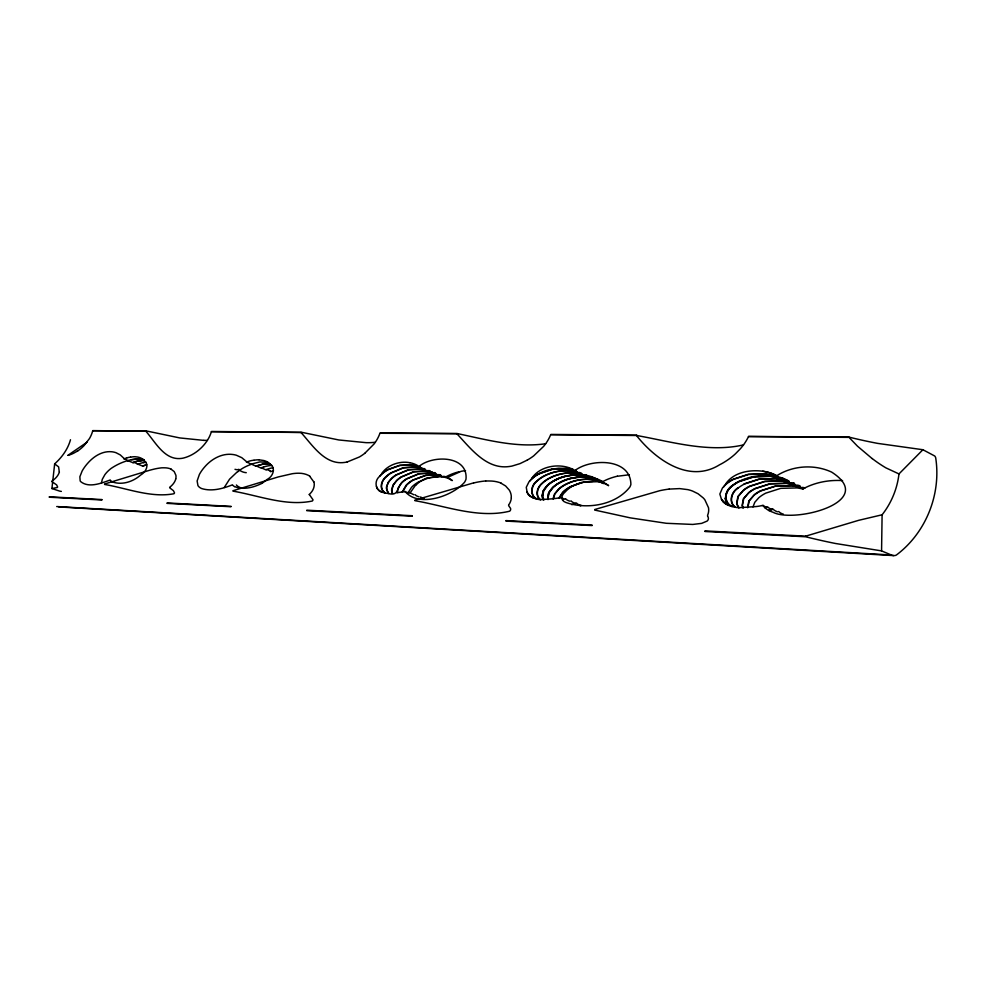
<?xml version="1.0" encoding="UTF-8"?>
<svg xmlns="http://www.w3.org/2000/svg" width="986" height="986" viewBox="0 0 986 986"><rect width="100%" height="100%" fill="white"/><g stroke="black" fill="none" stroke-linecap="round" stroke-linejoin="round"><path stroke-width="1.48" d="M542.362 495.49L543.483 490.523L547.329 485.42A66.062 32.328 9.5 0 1 553.356 480.958C561.81 476.176 571.831 474.118 581.493 475.277A14.753 7.222 9.5 0 1 592.537 479.196C593.535 476.756 589.517 476.608 587.434 477.175M56.72 506.545L891.356 555.007L881.57 550.891L882.1 514.791C891.356 503.07 897.248 488.773 898.973 473.933L922.908 449.727L934.74 456.013A11.894 5.817 9.5 0 1 935.702 457.849C941.322 494.294 925.99 532.748 896.471 554.958A4.227 2.071 9.5 0 1 893.71 555.599L58.766 506.927M542.657 495.514L543.828 490.547L547.735 485.445A66.037 32.316 9.5 0 1 553.787 481.008C562.266 476.25 572.287 474.217 581.937 475.412A14.963 7.321 9.5 0 1 588.494 477.051L589.505 477.101A18.142 8.874 9.5 0 1 602.631 481.686M872.154 458.589L857.475 446.177L848.687 437.032A256.471 125.518 9.5 0 0 877.774 443.404L922.908 449.727M848.687 437.032L748.522 436.49A176.284 86.275 9.5 0 1 740.252 448.889L735.494 453.745A147.777 72.323 9.5 0 1 722.59 463.173A117.174 57.348 9.5 0 1 719.558 464.788C688.857 483.916 655.443 459.39 636.451 435.504L550.669 434.74A161.593 79.077 9.5 0 1 543.656 446.35L533.673 455.877A117.198 57.361 9.5 0 1 527.276 460.105M309.419 494.652L312.993 499.742A6.434 3.155 9.5 0 1 312.266 501.024C286.125 506.582 258.8 495.576 233.053 491.151M101.459 483.054L102.297 479.307L104.873 474.685A84.303 41.252 9.5 0 1 111.024 468.498C120.046 462.323 131.101 458.49 142.107 458.736M540.624 499.619L553.035 498.768L554.502 494.035L558.347 489.266A65.409 32.008 9.5 0 1 564.054 485.137C572.496 480.404 582.492 478.395 592.105 479.566A14.876 7.284 9.5 0 1 603.185 483.497M61.366 491.385A4.154 2.034 9.5 0 1 59.32 491.003L51.925 488.538L52.64 482.092L51.913 481.673M52.8 480.626L54.661 463.864A173.598 84.956 9.5 0 0 70.487 439.744M553.368 498.706L554.896 493.998L558.779 489.278A65.372 31.996 9.5 0 1 564.497 485.186C572.952 480.478 582.948 478.493 592.549 479.701A15.086 7.383 9.5 0 1 599.131 481.341M752.996 506.927L754.795 502.268L758.789 497.745A65.963 32.279 9.5 0 1 765.752 493.148L780.764 488.341L796.996 487.91A20.928 10.242 9.5 0 1 802.875 489.056L804.625 488.045M59.271 471.826L58.618 466.896L54.661 463.864M175.742 478.802L175.952 477.618A35.434 17.341 9.5 0 0 175.89 475.264L174.202 471.567L171.022 469.151M402.276 491.928L406.121 485.248A64.731 31.675 9.5 0 1 412.789 480.059L425.533 475.314L437.39 474.882A12.645 6.187 9.5 0 1 439.694 475.314A13.101 6.409 9.5 0 1 441.445 476.521L440.483 474.722L436.65 474.599M402.608 491.866L406.54 485.235A64.694 31.663 9.5 0 1 413.208 480.096L425.964 475.4L437.809 475.018A12.658 6.199 9.5 0 1 439.818 475.388M403.94 491.57L408.093 492.717L411.507 487.38A64.263 31.441 9.5 0 1 418.446 481.994L428.54 477.951L438.376 476.669M558.988 497.893L562.501 492.495A64.558 31.589 9.5 0 1 570.623 486.542L583.687 482.117L597.38 481.698A14.938 7.309 9.5 0 1 608.473 485.642M543.138 491.238L542.164 494.972A32.23 15.776 9.5 0 0 543.064 499.742M559.37 497.819L562.944 492.47A64.546 31.589 9.5 0 1 571.054 486.591L581.937 482.364M410.077 492.951L415.5 485.235M540.636 499.705A12.781 6.249 9.5 0 1 528.385 494.725A19.264 9.429 9.5 0 1 527.079 492.014L526.265 487.294L528.977 481.834A24.404 11.943 9.5 0 1 529.938 480.848L531.935 478.383A14.346 7.013 9.5 0 1 532.243 477.717C538.861 468.017 552.727 464.468 564.14 466.489A16.898 8.27 9.5 0 1 574.924 470.556C590.725 458.305 630.744 457.923 630.88 484.459A53.959 26.4 9.5 0 1 629.869 487.035C615.658 505.189 587.04 509.75 566.013 502.527C560.233 500.592 561.022 495.292 565.126 492.039C571.855 484.286 582.541 481.476 592.487 481.464M224.266 487.503L229.541 479.208L237.601 471.555M128.155 460.98L128.809 460.548M727.015 491.435L725.166 498.559M723.613 502.256A19.831 9.7 9.5 0 1 721.469 499.273L719.842 494.072L722.356 488.181A24.798 12.14 9.5 0 1 723.477 486.998L725.634 484.299A67.972 33.265 9.5 0 1 733.091 479.27L748.177 474.34L764.384 473.822A19.363 9.478 9.5 0 1 774.639 476.435A19.375 9.478 9.5 0 0 764.877 474.007L748.67 474.451L733.547 479.319M382.371 492.26C375.309 490.338 374.113 481.353 379.105 476.817A23.22 11.364 9.5 0 1 379.856 476.078L381.73 473.798A66.124 32.365 9.5 0 1 387.892 469.546L399.552 465.355L411.372 464.874A11.844 5.793 9.5 0 1 420.566 468.461M78.202 450.614A91.858 44.962 9.5 0 0 84.081 445.573L89.467 438.56A121.968 59.69 9.5 0 0 92.733 430.709M738.267 487.565C731.55 491.459 727.951 502.145 735.186 507.235M364.746 453.35L374.162 443.873A146.261 71.584 9.5 0 0 379.93 433.273L457.442 433.618L380.276 432.94M409.942 462.705A13.952 6.828 9.5 0 1 418.976 466.489C432.324 454.977 468.165 455.138 466.008 479.184A54.094 26.474 9.5 0 1 464.492 482.327C452.352 496.241 418.557 508.024 404.95 491.311M67.948 455.298L87.027 442.209M78.091 450.664L76.822 451.489M725.622 484.299A14.605 7.148 9.5 0 1 725.979 483.497C734.015 472.146 749.828 469.509 762.819 471.246A22.69 11.105 9.5 0 1 773.443 474.081A21.495 10.526 9.5 0 1 776.734 475.733C792.855 465.478 814.313 464.049 831.629 472.097C878.169 501.948 794.285 523.381 773.135 512.313A18.13 8.874 9.5 0 1 770.99 511.5A17.6 8.615 9.5 0 1 768.34 510.206A20.583 10.07 9.5 0 1 762.93 505.411L762.079 505.596M447.792 477.286L461.091 471.333A38.343 18.771 9.5 0 1 465.528 470.642M128.279 460.844L132.814 462.619L135.6 461.621A30.492 14.913 9.5 0 1 137.67 461.041L139.248 460.709M803.171 488.883L801.963 488.292A19.72 9.65 9.5 0 0 791.61 485.617L775.39 486.024L760.354 490.855A66.555 32.563 9.5 0 0 754.598 494.467L748.805 500.999L747.598 507.58M527.264 460.105L520.029 463.617L512.079 466.045A29.851 14.605 9.5 0 1 508.924 466.563C486.357 469.521 470.667 448.457 457.085 433.963M261.61 483.51C253.501 487.515 243.406 490.116 234.668 486.653M408.919 492.692L408.179 492.729M804.736 487.971C816.346 482.105 829.633 479.788 842.574 480.589M744.06 483.929L759.121 479.048L775.341 478.555A19.51 9.552 9.5 0 1 785.62 481.18A18.155 8.886 9.5 0 1 788.862 482.918M133.036 462.705L135.945 461.658A30.233 14.79 9.5 0 1 137.941 461.115L143.956 460.265M137.67 464.344L140.295 463.395A26.289 12.867 9.5 0 1 145.768 462.151C148.886 466.612 145.078 472.331 141.343 474.599A16.996 8.319 9.5 0 1 140.69 474.993C133.283 481.636 122.067 485.482 112.305 481.871A5.374 2.625 9.5 0 1 111.788 481.575M581.185 505.399L580.101 505.818M142.748 466.131L146.754 464.776M575.775 503.267L573.051 504.277A48.487 23.726 9.5 0 1 571.769 504.684M580.914 505.51L580.705 505.424A6.619 3.241 9.5 0 1 576.527 503.033M255.904 466.193L263.102 464.147L269.733 463.691M270.743 471.616L273.442 470.667M772.543 509.035L768.624 510.366M269.646 463.617L262.855 464.061L255.682 466.107L251.319 464.073L259.996 461.892L268.106 462.409A14.753 7.222 9.5 0 1 269.991 463.975C275.994 467.647 273.171 476.078 267.921 478.974A18.414 9.01 9.5 0 1 267.046 479.504L265.567 480.626A62.882 30.776 9.5 0 1 261.82 483.399M766.652 507.186L764.951 507.79M772.408 509.454L769.068 510.6M263.644 466.933L260.711 467.956L256.261 465.934M420.825 468.584L424.695 468.646L425.841 470.445A11.894 5.817 9.5 0 0 416.622 466.846M426.088 470.605L429.933 470.667L431.079 472.454A13.015 6.372 9.5 0 0 429.304 471.32A12.559 6.15 9.5 0 0 427.037 470.901L413.627 471.69L401.092 476.953A65.914 32.255 9.5 0 0 396.754 480.33L393.007 485.063L391.639 489.648A27.497 13.459 9.5 0 0 392.342 493.357M431.326 472.627L435.171 472.676L436.293 474.463A13.064 6.397 9.5 0 0 434.506 473.329A12.608 6.175 9.5 0 0 432.225 472.898L418.803 473.674L406.281 478.925A65.557 32.082 9.5 0 0 401.943 482.302C396.212 489.031 398.997 496.414 387.375 493.357A9.737 4.77 9.5 0 1 379.142 490.621M266.183 469.656L267.317 469.706A5.312 2.601 9.5 0 1 269.252 470.507L269.819 470.605M576.674 472.824C578.277 472.084 582.837 472.528 581.814 474.821A14.63 7.161 9.5 0 0 570.795 470.938C561.133 469.829 551.112 471.9 542.657 476.694A66.802 32.686 9.5 0 0 536.618 481.168C530.764 485.408 529.445 495.502 536.692 498.99M582.06 475.005C583.663 474.266 588.211 474.71 587.188 476.99A14.691 7.185 9.5 0 0 576.157 473.095C566.494 471.986 556.474 474.032 548.019 478.826A66.432 32.513 9.5 0 0 541.98 483.3C537.234 487.059 534.732 495.206 540.008 499.557M562.538 499.865L564.842 498.99L559.986 497.671M743.493 444.896C708.096 453.067 670.492 441.432 636.451 435.467M138.126 464.221L142.526 466.058L145.866 464.887M805.685 536.15L858.658 520.325L882.1 514.791M594.768 509.503L659.733 490.695A86.263 42.213 9.5 0 1 669.198 489.068M414.884 500.149L473.563 482.893M233.103 490.683L278.2 476.953L292.25 473.724A33.968 16.626 9.5 0 1 295.134 473.379A21.137 10.341 9.5 0 1 299.177 473.231A10.982 5.374 9.5 0 1 309.998 476.287M131.446 459.673L142.132 458.761M104.602 484.003L149.81 470.211A112.17 54.896 9.5 0 1 152.078 469.619L152.978 469.398A45.96 22.493 9.5 0 1 161.556 467.845A18.081 8.849 9.5 0 1 163.959 467.808L164.711 467.82A8.517 4.166 9.5 0 1 171.108 469.089M427.406 478.062L435.294 476.669L442.541 476.867A12.165 5.953 9.5 0 1 451.834 480.502M458.687 471.863L456.173 472.553A67.134 32.846 9.5 0 0 445.943 476.842A3.414 1.676 9.5 0 0 441.851 476.694M347.183 461.978L359.446 456.949A101.866 49.855 9.5 0 0 364.746 453.35M251.159 464.098L250.567 464.172A5.706 2.798 9.5 0 0 247.437 462.434M545.652 443.749C516.097 448.026 486.246 439.645 457.516 433.618M617.421 476.238L629.388 474.759M261.265 467.783L265.739 469.78L268.66 468.769A31.515 15.419 9.5 0 1 273.023 467.734M752.528 476.731L762.535 475.474L772.605 475.831A23.109 11.302 9.5 0 1 784.437 478.839M398.627 492.433L396.902 492.741M553.035 498.768L553.688 498.645A28.73 14.063 9.5 0 0 559.937 497.634M139.987 460.696L144.03 460.339M669.223 489.093L679.662 488.6L687.76 489.623A18.98 9.293 9.5 0 1 692.579 491.065L698.051 493.752L703.166 497.856A39.329 19.252 9.5 0 1 704.854 499.791L708.49 507.667A54.785 26.807 9.5 0 1 707.554 515.37M723.416 502.305A16.54 8.098 9.5 0 0 738.834 507.704L754.438 506.693A34.103 16.688 9.5 0 0 762.018 505.547M413.935 494.762L409.387 492.544M51.925 488.538L57.213 487.528A3.833 1.873 9.5 0 0 57.632 486.985L56.67 484.939L52.628 482.08M636.82 435.183L551.001 434.432A2.428 1.196 9.5 0 0 550.718 434.678M748.522 436.49L848.33 437.377M203.88 440.385L179.797 437.932L146.199 430.907M783.34 514.113L783.007 514.076A8.504 4.166 9.5 0 1 778.669 511.475M772.26 509.466L771.927 509.429A8.529 4.178 9.5 0 1 767.564 506.804M575.43 503.304L575.294 503.291A6.631 3.241 9.5 0 1 571.091 500.888M569.994 501.171L569.772 501.147A6.643 3.254 9.5 0 1 565.644 498.743M111.763 481.587A7.198 3.525 9.5 0 1 110.222 479.997C101.262 483.202 88.826 488.378 80.569 481.538A11.512 5.633 9.5 0 1 80.162 480.811L79.866 476.756L82.109 471.061A142.908 69.932 9.5 0 1 87.717 463.26C93.67 456.407 102.396 450.762 111.837 451.773A9.478 4.634 9.5 0 1 114.758 452.327L115.473 452.537A10.07 4.93 9.5 0 1 116.102 452.747L120.267 454.916L124.815 459.143A4.942 2.416 9.5 0 1 127.847 460.819M49.3 496.821L101.952 499.557M167.09 502.946L231.069 506.397M306.819 510.193L412.234 515.715M505.954 520.596L592.118 525.07M704.916 530.899L805.648 536.174M49.312 497.215L101.952 499.976M167.102 503.378L230.453 506.693A1.725 0.838 9.5 0 0 231.106 506.545M306.782 510.686L412.259 516.196M505.978 521.101L592.105 525.575M704.941 531.503L805.661 536.778A329.053 161.026 9.5 0 0 835.462 543.483L881.57 550.891M234.458 486.554A7.987 3.907 9.5 0 1 232.437 484.829C222.873 488.662 211.83 491.731 201.686 488.563A8.171 3.993 9.5 0 1 198.556 486.406A11.881 5.817 9.5 0 1 197.952 485.617L197.126 480.958L199.394 474.451A132.297 64.743 9.5 0 1 204.878 466.723C211.756 458.786 222.232 452.993 232.992 454.521A11.795 5.768 9.5 0 1 236.357 455.236L241.767 457.664L247.449 462.409M259.022 459.809L263.866 460.536A8.973 4.388 9.5 0 1 267.6 462.089L267.699 462.138M588.568 476.99L579.928 476.817L570.475 478.346A55.98 27.398 9.5 0 0 561.182 481.797M416.61 466.883L403.212 467.709L390.666 472.997A66.654 32.624 9.5 0 0 386.315 476.386C381.151 480.17 378.599 489.426 385.243 493.049M246.266 472.688L244.947 472.504A7.247 3.55 9.5 0 1 240.633 470.901L240.362 470.716A9.798 4.794 9.5 0 1 238.932 469.459M762.708 471.222L763.374 471.32A21.519 10.538 9.5 0 1 776.635 475.807M409.93 462.754C399.798 460.561 387.276 465.158 381.989 473.243A14.05 6.877 9.5 0 0 381.73 473.798M301.469 432.262L338.814 439.966L366.126 442.665A38.811 18.993 9.5 0 0 375.383 442.258M594.743 510.07L630.337 517.872L666.302 523.283L692.801 524.441L701.65 523.369L707.061 521.101A12.115 5.928 9.5 0 0 708.392 518.611A15.197 7.432 9.5 0 0 707.517 515.974L707.541 515.974M414.86 500.666C445.598 506.003 478.543 518.809 509.639 511.192A9.034 4.425 9.5 0 0 510.649 509.368A10.501 5.14 9.5 0 0 510.489 508.295L508.579 505.559M104.553 484.434C127.132 488.292 150.932 498.066 173.906 493.752A4.93 2.416 9.5 0 0 174.485 492.778L173.376 490.634L169.703 487.836M432.078 472.183L431.35 471.912L432.558 472.368M898.973 473.933L885.909 467.869A123.201 60.294 9.5 0 1 872.228 458.564M452.377 480.527L447.545 477.31M603.74 483.534L601.78 482.376M801.877 488.255L801.963 488.292A19.732 9.663 9.5 0 0 792.091 485.765L775.883 486.123L760.81 490.917A66.321 32.464 9.5 0 0 753.772 495.527L749.175 501.011L747.881 507.593M500.999 483.189L505.621 485.975L509.318 490.128A43.865 21.47 9.5 0 1 511.253 497.745M603.296 482.179L608.572 485.494M731.871 506.471C722.627 502.367 724.722 489.586 732.783 485.248A68.034 33.29 9.5 0 1 738.588 481.599L753.661 476.694L769.881 476.201A19.437 9.515 9.5 0 1 780.148 478.814A18.081 8.849 9.5 0 1 783.377 480.552M732.056 506.521C723.588 502.7 724.587 490.88 731.957 486.308A67.8 33.179 9.5 0 1 739.044 481.661L754.154 476.805L770.362 476.349A19.387 9.49 9.5 0 1 780.456 478.95M575.134 470.421L575.898 470.926M536.865 499.027C529.679 495.453 531.171 485.395 537.013 481.205A66.777 32.674 9.5 0 1 543.089 476.743C551.568 471.986 561.589 469.915 571.239 471.098A14.827 7.259 9.5 0 1 577.784 472.713M385.415 493.086C379.363 489.709 381.114 481.168 385.76 477.335A66.382 32.489 9.5 0 1 391.085 473.034L403.656 467.783L417.041 467.019A11.77 5.768 9.5 0 1 421.651 468.153M379.228 490.597L377.453 488.871A19.289 9.441 9.5 0 1 376.479 486.394M309.777 476.349L313.708 481.76M130.596 457.196A12.424 6.076 9.5 0 1 134.922 456.728L137.387 457.011A7.494 3.661 9.5 0 1 140.838 458.034A9.182 4.499 9.5 0 1 144.166 460.585L145.78 462.175A21.926 10.723 9.5 0 0 143.229 462.607M735.383 507.272C728.802 502.564 731.341 492.667 737.442 488.625A67.43 32.994 9.5 0 1 744.516 483.99L759.627 479.147L775.834 478.715A19.523 9.552 9.5 0 1 785.608 481.18M540.217 499.582C535.004 495.145 537.641 487.059 542.386 483.325A66.407 32.501 9.5 0 1 548.45 478.876C556.917 474.118 566.95 472.072 576.6 473.255A14.889 7.284 9.5 0 1 583.157 474.882M388.558 493.444L386.401 488.464A34.683 16.972 9.5 0 1 386.5 486.813L388.361 482.129L391.541 478.358A66.284 32.439 9.5 0 1 395.891 474.981L408.426 469.706L421.835 468.905A12.51 6.126 9.5 0 1 424.079 469.311M388.767 493.444C384.774 489.315 387.276 482.733 390.998 479.307A66.013 32.304 9.5 0 1 396.298 475.018L408.87 469.78L422.255 469.028A12.522 6.126 9.5 0 1 424.202 469.385M301.05 432.571C312.463 445.068 324.776 465.158 344.496 462.459A24.65 12.066 9.5 0 0 347.183 461.966M145.792 431.19C155.332 441.777 164.539 460.782 181.634 458.391A20.176 9.872 9.5 0 0 183.889 457.935C193.157 455.458 201.23 449.246 206.678 441.42A131.754 64.484 9.5 0 0 211.349 431.769M721.444 499.273L725.881 503.834A15.258 7.469 9.5 0 0 728.913 505.436M527.054 492.014L529.1 495.095L531.984 497.24A11.524 5.645 9.5 0 0 533.771 498.09M547.661 499.446L548.475 493.333A64.115 31.379 9.5 0 1 561.28 481.846M736.961 503.057L738.28 496.451L742.902 490.942A67.06 32.821 9.5 0 1 749.976 486.308L765.062 481.488L781.269 481.069A19.535 9.552 9.5 0 1 791.376 483.682M397.173 492.63L398.085 487.996L401.401 483.239A65.286 31.946 9.5 0 1 406.688 478.962L419.235 473.761L432.644 473.034A12.621 6.175 9.5 0 1 434.629 473.403M76.637 451.415A40.401 19.769 9.5 0 1 68.096 455.396M59.407 471.912A51.925 25.414 9.5 0 1 51.728 481.205M313.979 481.784A48.721 23.837 9.5 0 1 309.111 494.541M511.315 498.127A54.23 26.536 9.5 0 1 508.591 505.017M501.122 483.091A15.912 7.789 9.5 0 0 489.586 480.995A27.534 13.471 9.5 0 0 485.741 481.032M473.662 482.967A61.896 30.295 9.5 0 1 485.667 480.946M238.858 469.422A3.426 1.676 9.5 0 1 235.001 469.311M175.791 478.9A51.975 25.439 9.5 0 1 169.617 487.33M142.514 459.045A12.498 6.113 9.5 0 1 144.239 460.585M127.256 457.775A12.276 6.015 9.5 0 1 130.546 457.147M123.953 459.008A25.057 12.263 9.5 0 1 126.947 457.824M419.013 466.489A2.502 1.22 9.5 0 1 420.369 467.105M379.869 476.078A65.889 32.242 9.5 0 1 388.311 469.595L399.996 465.441L411.803 465.01A11.672 5.706 9.5 0 1 416.708 466.242M403.903 491.533A24.884 12.177 9.5 0 1 398.652 492.458M415.796 485.334A53.947 26.4 9.5 0 1 427.197 477.927M531.639 478.986A63.967 31.305 9.5 0 1 549.005 469.706L558.569 468.214L568.133 468.461A18.808 9.207 9.5 0 1 573.063 469.435M574.924 470.556A2.44 1.196 9.5 0 1 576.563 471.505M531.935 478.383A66.925 32.76 9.5 0 1 538.652 473.785L551.766 469.287L565.422 468.781A14.568 7.124 9.5 0 1 576.428 472.676M529.938 480.848A66.21 32.402 9.5 0 1 539.108 473.847L552.234 469.373L565.865 468.917A14.765 7.222 9.5 0 1 572.41 470.532M237.909 471.678A67.455 33.006 9.5 0 1 252.034 464.061M254.018 460.277A14.926 7.309 9.5 0 1 259.01 459.784M253.981 460.24A14.371 7.038 9.5 0 0 250.197 460.893L249.594 461.041A28.052 13.73 9.5 0 0 246.438 462.224M723.477 486.985A66.629 32.612 9.5 0 1 733.572 479.332M766.492 507.198A7.666 3.747 9.5 0 1 763.09 505.362M799.757 487.626A18.303 8.96 9.5 0 0 796.466 485.913A19.658 9.626 9.5 0 0 786.692 483.436L770.485 483.806L755.399 488.612A66.691 32.637 9.5 0 0 748.349 493.234L743.74 498.743L742.433 505.337A30.085 14.728 9.5 0 0 743.21 507.864M739.032 507.741A27.115 13.274 9.5 0 1 737.01 503.057M742.963 507.876A29.765 14.568 9.5 0 1 742.15 505.313L743.37 498.719L749.175 492.174A66.912 32.748 9.5 0 1 754.943 488.563L769.992 483.707L786.212 483.251A19.658 9.613 9.5 0 1 796.503 485.888M738.81 507.716A26.844 13.138 9.5 0 1 736.715 503.033L737.91 496.426L743.74 489.882A67.282 32.932 9.5 0 1 749.52 486.246L764.569 481.378L780.789 480.909A19.584 9.589 9.5 0 1 791.068 483.547A18.229 8.923 9.5 0 1 794.322 485.272M728.247 505.202A29.937 14.654 9.5 0 1 725.277 498.571M727.372 491.533A64.632 31.638 9.5 0 1 752.552 476.756M784.4 478.863A21.704 10.624 9.5 0 1 788.295 480.823M788.726 480.971A3.303 1.615 9.5 0 1 788.714 482.844M788.159 480.786A2.428 1.196 9.5 0 1 788.59 481.008M429.428 471.394A12.571 6.15 9.5 0 0 427.456 471.037L414.058 471.776L401.499 476.99A65.655 32.131 9.5 0 0 396.199 481.279L393.352 485.087L391.947 489.672A27.941 13.668 9.5 0 0 392.588 493.345M424.387 498.817A5.534 2.712 9.5 0 1 420.677 496.907M419.124 496.821A5.411 2.65 9.5 0 1 415.217 494.713M548.031 499.495A30.923 15.135 9.5 0 1 547.723 497.585L548.82 492.63L552.665 487.528A65.705 32.156 9.5 0 1 558.68 483.078C567.135 478.296 577.155 476.263 586.806 477.421A14.815 7.247 9.5 0 1 597.873 481.353M594.127 479.319A14.963 7.321 9.5 0 0 587.249 477.569C577.611 476.349 567.579 478.383 559.111 483.115A65.668 32.144 9.5 0 0 553.06 487.552L549.177 492.655L548.043 497.967A30.714 15.036 9.5 0 0 548.302 499.458M543.076 491.213A64.447 31.54 9.5 0 1 555.968 479.726M555.87 479.677A56.214 27.509 9.5 0 1 565.138 476.201L574.616 474.673L584.193 474.956A18.093 8.862 9.5 0 1 597.405 479.59M593.079 479.479A3.217 1.578 9.5 0 1 597.713 479.714M597.676 479.763A2.909 1.417 9.5 0 1 597.713 481.328M543.939 499.754A27.127 13.274 9.5 0 1 542.719 495.527M543.705 499.754A26.77 13.101 9.5 0 1 542.411 495.49M133.714 462.446A4.227 2.071 9.5 0 1 137.411 464.344M138.434 460.906A18.29 8.948 9.5 0 1 143.931 460.228M263.706 466.97A27.423 13.422 9.5 0 1 271.655 465.417M207.417 440.323A33.241 16.269 9.5 0 1 203.88 440.385M602.582 481.723A69.439 33.98 9.5 0 1 617.359 476.189M240.091 487.478A8.615 4.215 9.5 0 1 236.381 484.976M776.721 475.708A2.97 1.454 9.5 0 1 777.683 478.062M774.614 476.46A18.007 8.812 9.5 0 1 777.88 478.161M778.348 478.383A3.858 1.886 9.5 0 1 782.736 478.333M893.698 555.562A3.821 1.873 9.5 0 1 891.369 555.007M269.597 470.692A5.115 2.502 9.5 0 1 270.768 471.604M777.461 511.783A8.517 4.166 9.5 0 1 773.135 509.146M782.674 478.407A2.391 1.171 9.5 0 1 783.106 478.629M783.241 478.592A3.315 1.627 9.5 0 1 783.241 480.478M420.652 467.364A2.921 1.43 9.5 0 1 420.504 468.461M576.588 471.505A3.34 1.627 9.5 0 1 576.329 472.688M800.262 487.86A3.734 1.824 9.5 0 1 804.822 487.885M783.845 480.761A3.845 1.886 9.5 0 1 788.221 480.712M794.186 483.337A3.291 1.615 9.5 0 1 794.174 485.211M793.631 483.152A2.366 1.159 9.5 0 1 794.05 483.374M598.255 481.562A3.562 1.738 9.5 0 1 602.569 481.636M799.634 485.691A3.291 1.602 9.5 0 1 799.609 487.552M799.486 485.728A2.354 1.146 9.5 0 0 799.067 485.506A3.833 1.873 9.5 0 0 794.79 485.494M789.33 483.128A3.845 1.886 9.5 0 1 793.693 483.078M301.038 432.447L211.361 431.72A1.541 0.752 9.5 0 1 211.682 431.474L301.063 432.398M145.792 431.03L92.721 430.672L145.805 431.005"/></g></svg>
